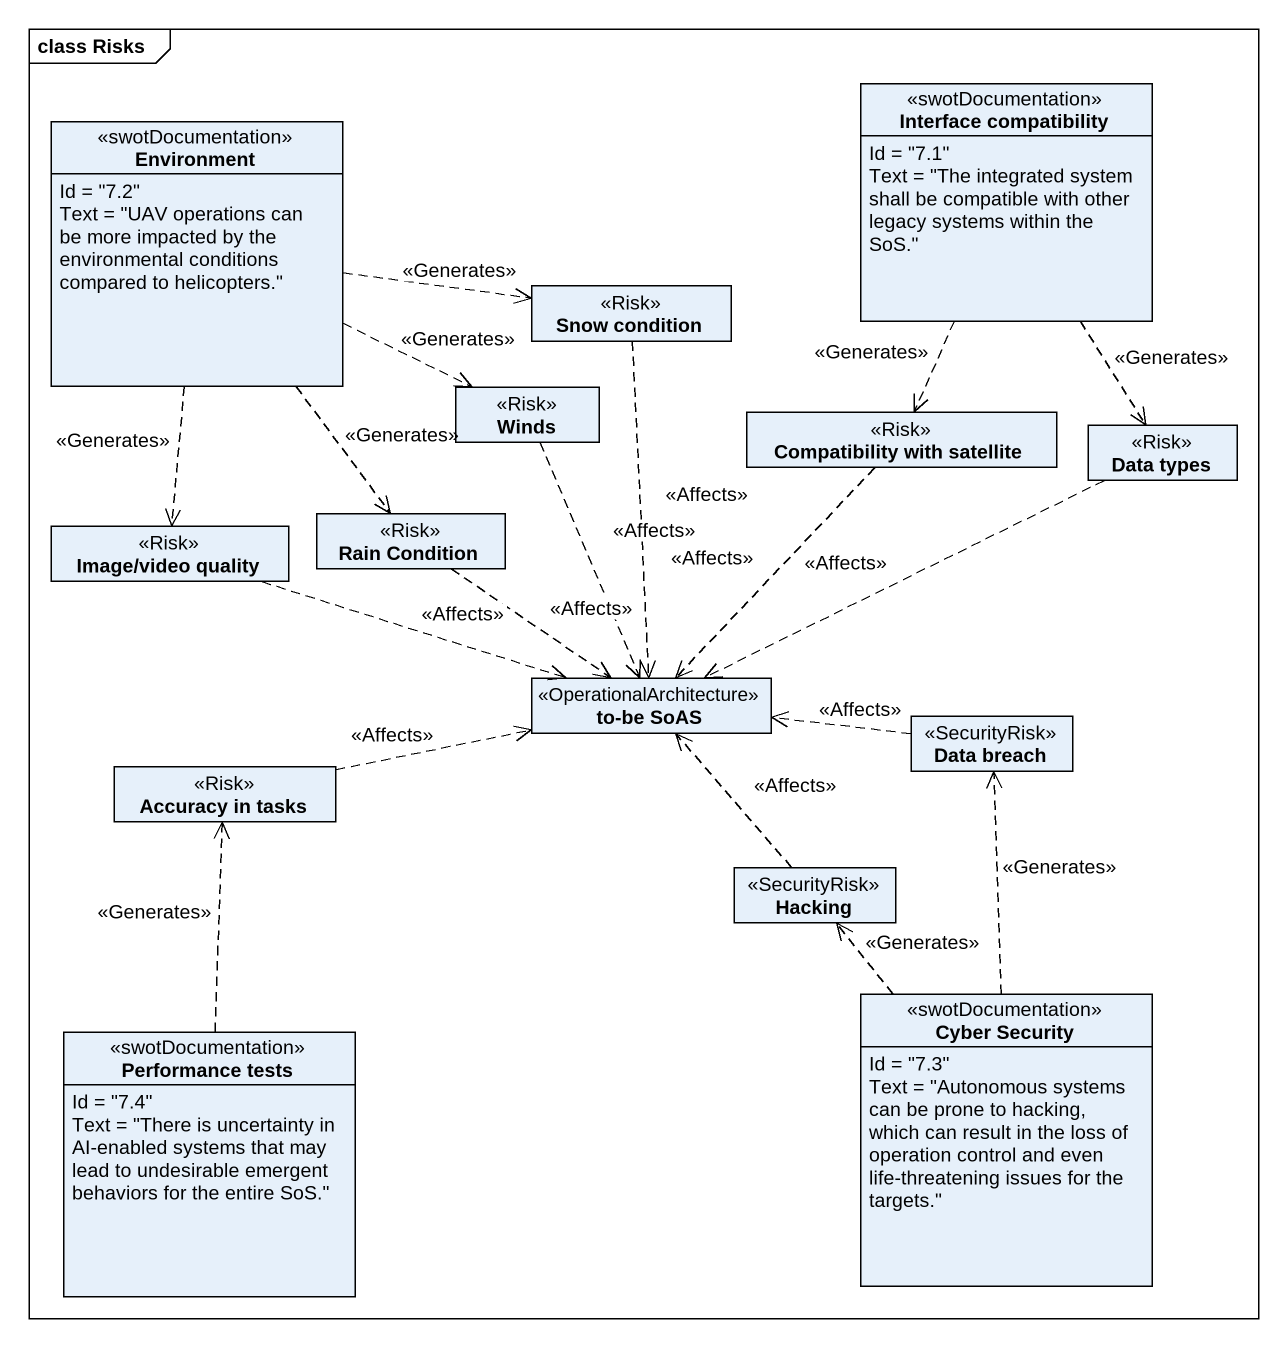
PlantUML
@startuml
mainframe class Risks
hide circle
hide empty members
class "Interface compatibility" as Interface_compatibility <<swotDocumentation>> {
  Id = "7.1"
  Text = "The integrated system shall be compatible with other legacy systems within the SoS."
}
class Environment <<swotDocumentation>> {
  Id = "7.2"
  Text = "UAV operations can be more impacted by the environmental conditions compared to helicopters."
}
class "Snow condition" as Snow_condition <<Risk>>
class Winds <<Risk>>
class "Compatibility with satellite" as Compatibility_with_satellite <<Risk>>
class "Data types" as Data_types <<Risk>>
class "Image/video quality" as Image_video_quality <<Risk>>
class "Rain Condition" as Rain_Condition <<Risk>>
class "to-be SoAS" as to_be_SoAS <<OperationalArchitecture>>
class "Data breach" as Data_breach <<SecurityRisk>>
class "Accuracy in tasks" as Accuracy_in_tasks <<Risk>>
class Hacking <<SecurityRisk>>
class "Performance tests" as Performance_tests <<swotDocumentation>> {
  Id = "7.4"
  Text = "There is uncertainty in AI-enabled systems that may lead to undesirable emergent behaviors for the entire SoS."
}
class "Cyber Security" as Cyber_Security <<swotDocumentation>> {
  Id = "7.3"
  Text = "Autonomous systems can be prone to hacking, which can result in the loss of operation control and even life-threatening issues for the targets."
}
Interface_compatibility ..> Compatibility_with_satellite : <<Generates>>
Interface_compatibility ..> Data_types : <<Generates>>
Environment .right.> Snow_condition : <<Generates>>
Environment .right.> Winds : <<Generates>>
Environment ..> Image_video_quality : <<Generates>>
Environment ..> Rain_Condition : <<Generates>>
Snow_condition ..> to_be_SoAS : <<Affects>>
Winds ..> to_be_SoAS : <<Affects>>
Compatibility_with_satellite ..> to_be_SoAS : <<Affects>>
Data_types .left.> to_be_SoAS : <<Affects>>
Image_video_quality .right.> to_be_SoAS : <<Affects>>
Rain_Condition ..> to_be_SoAS : <<Affects>>
Data_breach .left.> to_be_SoAS : <<Affects>>
Accuracy_in_tasks .right.> to_be_SoAS : <<Affects>>
Hacking .up.> to_be_SoAS : <<Affects>>
Performance_tests .up.> Accuracy_in_tasks : <<Generates>>
Cyber_Security .up.> Data_breach : <<Generates>>
Cyber_Security .up.> Hacking : <<Generates>>
@enduml
